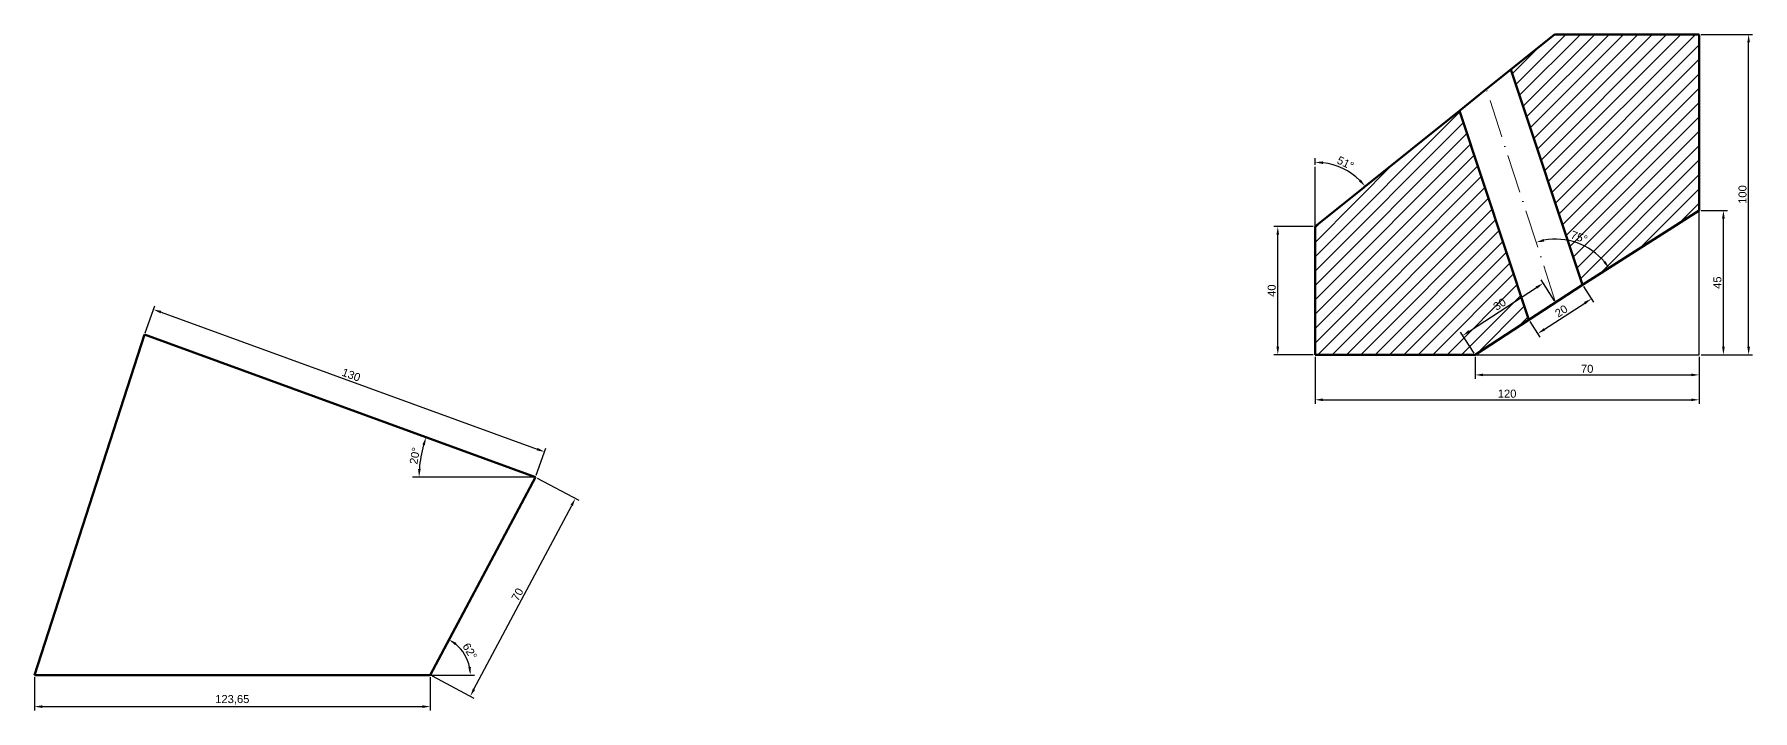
# Model space of a CAD drawing. Header units: millimetres. Extents: x 100 to 1800, y 89 to 497.
# Drawn here: x 100 to 637, y 89 to 300 of the extents above; entities that cross this region are included whole.
import ezdxf

# ---------------------------------------------------------------- set-up
doc = ezdxf.new("R2010")
doc.units = ezdxf.units.MM
doc.linetypes.add('ACAD_ISO10W100', pattern=[18, 12, -3, 0, -3])
doc.layers.add('Kreskowanie', color=7, linetype='Continuous')
doc.layers.add('Wymiary', color=7, linetype='Continuous')
doc.layers.add('Osie symetrii', color=7, linetype='ACAD_ISO10W100', lineweight=0)
doc.layers.add('Zarys', color=7, linetype='Continuous', lineweight=50)
doc.styles.get("Standard").update_dxf_attribs({"font": 'arial.ttf'})
doc.dimstyles.new('ISO-25', dxfattribs={"dimtxt": 2.5, "dimasz": 2.5, "dimexe": 1.25, "dimexo": 0.625, "dimtad": 1, "dimtxsty": 'Standard', "dimcen": 2.5, "dimadec": 0, "dimazin": 0, "dimtfac": 1, "dimtmove": 0, "dimatfit": 3, "dimfxl": 1, "dimarcsym": 0})

# ---------------------------------------------------------------- blocks, each defined once
blk = doc.blocks.new('*D2')
at = {"layer": 'Defpoints', "color": 0, "transparency": 16777216}
for p in [(134.35, 206.27), (259.38, 169.67), (256.51, 161.81)]:
    blk.add_point(p, dxfattribs=at)
at = {"layer": 'Wymiary', "color": 0, "lineweight": -2, "transparency": 16777216}
for p, q in [((134.57, 206.86), (137.64, 215.31)), ((139.56, 213.28), (257.03, 170.52)), ((256.73, 162.39), (259.8, 170.84))]:
    blk.add_line(p, q, dxfattribs=at)
at = {"layer": 'Wymiary', "color": 0, "transparency": 16777216}
for points in [[(139.71, 213.67), (139.42, 212.89), (137.21, 214.13)], [(257.17, 170.92), (256.88, 170.13), (259.38, 169.67)]]:
    blk.add_solid(points, dxfattribs=at)
at = {"layer": 'Wymiary', "color": 0, "transparency": 16777216, "insert": (198.95, 193.69), "char_height": 2.5, "attachment_point": 5, "rotation": 340}
blk.add_mtext('130', dxfattribs=at)
blk = doc.blocks.new('*D4')
at = {"layer": 'Defpoints', "color": 0, "transparency": 16777216}
for p in [(100, 100), (223.65, 100), (223.65, 90.15)]:
    blk.add_point(p, dxfattribs=at)
at = {"layer": 'Wymiary', "color": 0, "lineweight": -2, "transparency": 16777216}
for p, q in [((100, 99.38), (100, 88.9)), ((223.65, 99.38), (223.65, 88.9)), ((102.5, 90.15), (221.15, 90.15))]:
    blk.add_line(p, q, dxfattribs=at)
at = {"layer": 'Wymiary', "color": 0, "transparency": 16777216}
for points in [[(102.5, 90.56), (102.5, 89.73), (100, 90.15)], [(221.15, 90.56), (221.15, 89.73), (223.65, 90.15)]]:
    blk.add_solid(points, dxfattribs=at)
at = {"layer": 'Wymiary', "color": 0, "transparency": 16777216, "insert": (161.82, 92.27), "char_height": 2.5, "attachment_point": 5}
blk.add_mtext('123,65', dxfattribs=at)
blk = doc.blocks.new('*D5')
at = {"layer": 'Defpoints', "color": 0, "transparency": 16777216}
for p in [(134.35, 206.27), (221.14, 170.19), (218.07, 161.81), (256.51, 161.81), (256.51, 161.81)]:
    blk.add_point(p, dxfattribs=at)
at = {"layer": 'Wymiary', "color": 0, "lineweight": -2, "transparency": 16777216}
blk.add_arc((256.51, 161.81), 36.35, 163.9413, 176.0587, dxfattribs=at)
at = {"layer": 'Wymiary', "color": 0, "transparency": 16777216}
for points in [[(221.19, 171.99), (221.98, 171.73), (222.36, 174.24)], [(220.67, 164.29), (219.83, 164.32), (220.16, 161.81)]]:
    blk.add_solid(points, dxfattribs=at)
at = {"layer": 'Wymiary', "color": 0, "transparency": 16777216, "insert": (218.84, 168.45), "char_height": 2.5, "attachment_point": 5, "rotation": 80}
blk.add_mtext('20°', dxfattribs=at)
blk = doc.blocks.new('*D6')
at = {"layer": 'Defpoints', "color": 0, "transparency": 16777216}
for p in [(256.51, 161.81), (235.38, 104.42), (223.65, 100), (223.65, 100), (237.52, 100)]:
    blk.add_point(p, dxfattribs=at)
at = {"layer": 'Wymiary', "color": 0, "lineweight": -2, "transparency": 16777216}
blk.add_arc((223.65, 100), 12.53, 11.447, 50.553, dxfattribs=at)
at = {"layer": 'Wymiary', "color": 0, "transparency": 16777216}
for points in [[(231.38, 109.33), (231.85, 110.03), (229.53, 111.07)], [(236.35, 102.53), (235.52, 102.45), (236.18, 100)]]:
    blk.add_solid(points, dxfattribs=at)
at = {"layer": 'Wymiary', "color": 0, "transparency": 16777216, "insert": (236.02, 107.43), "char_height": 2.5, "attachment_point": 5, "rotation": 301}
blk.add_mtext('62°', dxfattribs=at)
blk = doc.blocks.new('*D7')
at = {"layer": 'Defpoints', "color": 0, "transparency": 16777216}
for p in [(256.51, 161.81), (269, 155.17), (223.65, 100)]:
    blk.add_point(p, dxfattribs=at)
at = {"layer": 'Wymiary', "color": 0, "lineweight": -2, "transparency": 16777216}
for p, q in [((257.06, 161.51), (270.11, 154.58)), ((237.31, 95.57), (267.83, 152.96)), ((224.2, 99.71), (237.24, 92.77))]:
    blk.add_line(p, q, dxfattribs=at)
at = {"layer": 'Wymiary', "color": 0, "transparency": 16777216}
for points in [[(267.46, 153.15), (268.2, 152.76), (269, 155.17)], [(236.95, 95.76), (237.68, 95.37), (236.14, 93.36)]]:
    blk.add_solid(points, dxfattribs=at)
at = {"layer": 'Wymiary', "color": 0, "transparency": 16777216, "insert": (250.89, 125.15), "char_height": 2.5, "attachment_point": 5, "rotation": 62}
blk.add_mtext('70', dxfattribs=at)
blk = doc.blocks.new('*D8')
at = {"layer": 'Defpoints', "color": 0, "transparency": 16777216}
for p in [(571.27, 222.32), (575.16, 216.34), (550, 200)]:
    blk.add_point(p, dxfattribs=at)
at = {"layer": 'Wymiary', "color": 0, "lineweight": -2, "transparency": 16777216}
for p, q in [((548.21, 207.35), (569.18, 220.96)), ((574.82, 216.86), (570.59, 223.37)), ((549.66, 200.52), (545.43, 207.03))]:
    blk.add_line(p, q, dxfattribs=at)
at = {"layer": 'Wymiary', "color": 0, "transparency": 16777216}
for points in [[(568.95, 221.31), (569.4, 220.61), (571.27, 222.32)], [(547.98, 207.69), (548.44, 207), (546.11, 205.98)]]:
    blk.add_solid(points, dxfattribs=at)
at = {"layer": 'Wymiary', "color": 0, "transparency": 16777216, "insert": (557.66, 215.75), "char_height": 2.5, "attachment_point": 5, "rotation": 33}
blk.add_mtext('30', dxfattribs=at)
blk = doc.blocks.new('*D11')
at = {"layer": 'Defpoints', "color": 0, "transparency": 16777216}
for p in [(583.55, 221.79), (586.35, 217.48), (566.77, 210.89)]:
    blk.add_point(p, dxfattribs=at)
at = {"layer": 'Wymiary', "color": 0, "lineweight": -2, "transparency": 16777216}
for p, q in [((583.89, 221.26), (587.03, 216.43)), ((571.67, 207.94), (584.25, 216.11)), ((567.11, 210.37), (570.25, 205.53))]:
    blk.add_line(p, q, dxfattribs=at)
at = {"layer": 'Wymiary', "color": 0, "transparency": 16777216}
for points in [[(584.02, 216.46), (584.48, 215.76), (586.35, 217.48)], [(571.44, 208.29), (571.9, 207.6), (569.57, 206.58)]]:
    blk.add_solid(points, dxfattribs=at)
at = {"layer": 'Wymiary', "color": 0, "transparency": 16777216, "insert": (576.92, 213.62), "char_height": 2.5, "attachment_point": 5, "rotation": 33}
blk.add_mtext('20', dxfattribs=at)
blk = doc.blocks.new('*D12')
at = {"layer": 'Defpoints', "color": 0, "transparency": 16777216}
for p in [(553.51, 282.93), (620, 245), (585.78, 233.02), (575.16, 216.34), (550, 200)]:
    blk.add_point(p, dxfattribs=at)
at = {"layer": 'Wymiary', "color": 0, "lineweight": -2, "transparency": 16777216}
blk.add_arc((575.2, 216.2), 19.87, 39.9505, 100.7977, dxfattribs=at)
at = {"layer": 'Wymiary', "color": 0, "transparency": 16777216}
for points in [[(571.59, 235.31), (571.38, 236.12), (569.06, 235.09)], [(590.77, 229.21), (590.1, 228.71), (591.91, 226.95)]]:
    blk.add_solid(points, dxfattribs=at)
at = {"layer": 'Wymiary', "color": 0, "transparency": 16777216, "insert": (582.51, 236.7), "char_height": 2.5, "attachment_point": 5, "rotation": 340.3741}
blk.add_mtext('75°', dxfattribs=at)
blk = doc.blocks.new('*D13')
at = {"layer": 'Defpoints', "color": 0, "transparency": 16777216}
for p in [(574.79, 300), (500, 258.62), (511.28, 256.62), (500, 250.14), (500, 240)]:
    blk.add_point(p, dxfattribs=at)
at = {"layer": 'Wymiary', "color": 0, "lineweight": -2, "transparency": 16777216}
blk.add_line((500, 259.24), (500, 261.34), dxfattribs=at)
blk.add_arc((500, 240), 20.09, 45.8744, 82.8647, dxfattribs=at)
at = {"layer": 'Wymiary', "color": 0, "transparency": 16777216}
for points in [[(502.47, 259.52), (502.52, 260.35), (500, 260.09)], [(514.29, 254.7), (513.68, 254.14), (515.67, 252.57)]]:
    blk.add_solid(points, dxfattribs=at)
at = {"layer": 'Wymiary', "color": 0, "transparency": 16777216, "insert": (509.51, 259.83), "char_height": 2.5, "attachment_point": 5, "rotation": 334.3695}
blk.add_mtext('51°', dxfattribs=at)
blk = doc.blocks.new('*D14')
at = {"layer": 'Defpoints', "color": 0, "transparency": 16777216}
for p in [(488.37, 240), (500, 240), (500, 200)]:
    blk.add_point(p, dxfattribs=at)
at = {"layer": 'Wymiary', "color": 0, "lineweight": -2, "transparency": 16777216}
for p, q in [((499.38, 240), (487.12, 240)), ((488.37, 202.5), (488.37, 237.5)), ((499.38, 200), (487.12, 200))]:
    blk.add_line(p, q, dxfattribs=at)
at = {"layer": 'Wymiary', "color": 0, "transparency": 16777216}
for points in [[(487.95, 237.5), (488.79, 237.5), (488.37, 240)], [(487.95, 202.5), (488.79, 202.5), (488.37, 200)]]:
    blk.add_solid(points, dxfattribs=at)
at = {"layer": 'Wymiary', "color": 0, "transparency": 16777216, "insert": (486.47, 220), "char_height": 2.5, "attachment_point": 5, "rotation": 90}
blk.add_mtext('40', dxfattribs=at)
blk = doc.blocks.new('*D15')
at = {"layer": 'Defpoints', "color": 0, "transparency": 16777216}
for p in [(550, 200), (620, 200), (620, 193.69)]:
    blk.add_point(p, dxfattribs=at)
at = {"layer": 'Wymiary', "color": 0, "lineweight": -2, "transparency": 16777216}
for p, q in [((550, 199.38), (550, 192.44)), ((620, 199.38), (620, 192.44)), ((552.5, 193.69), (617.5, 193.69))]:
    blk.add_line(p, q, dxfattribs=at)
at = {"layer": 'Wymiary', "color": 0, "transparency": 16777216}
for points in [[(552.5, 194.11), (552.5, 193.28), (550, 193.69)], [(617.5, 194.11), (617.5, 193.28), (620, 193.69)]]:
    blk.add_solid(points, dxfattribs=at)
at = {"layer": 'Wymiary', "color": 0, "transparency": 16777216, "insert": (585, 195.59), "char_height": 2.5, "attachment_point": 5}
blk.add_mtext('70', dxfattribs=at)
blk = doc.blocks.new('*D16')
at = {"layer": 'Defpoints', "color": 0, "transparency": 16777216}
for p in [(500, 200), (620, 200), (620, 185.93)]:
    blk.add_point(p, dxfattribs=at)
at = {"layer": 'Wymiary', "color": 0, "lineweight": -2, "transparency": 16777216}
for p, q in [((500, 199.38), (500, 184.68)), ((620, 199.38), (620, 184.68)), ((502.5, 185.93), (617.5, 185.93))]:
    blk.add_line(p, q, dxfattribs=at)
at = {"layer": 'Wymiary', "color": 0, "transparency": 16777216}
for points in [[(502.5, 186.34), (502.5, 185.51), (500, 185.93)], [(617.5, 186.34), (617.5, 185.51), (620, 185.93)]]:
    blk.add_solid(points, dxfattribs=at)
at = {"layer": 'Wymiary', "color": 0, "transparency": 16777216, "insert": (560, 187.83), "char_height": 2.5, "attachment_point": 5}
blk.add_mtext('120', dxfattribs=at)
blk = doc.blocks.new('*D17')
at = {"layer": 'Defpoints', "color": 0, "transparency": 16777216}
for p in [(620, 245), (627.56, 245), (620, 200)]:
    blk.add_point(p, dxfattribs=at)
at = {"layer": 'Wymiary', "color": 0, "lineweight": -2, "transparency": 16777216}
for p, q in [((620.63, 245), (628.81, 245)), ((627.56, 202.5), (627.56, 242.5)), ((620.63, 200), (628.81, 200))]:
    blk.add_line(p, q, dxfattribs=at)
at = {"layer": 'Wymiary', "color": 0, "transparency": 16777216}
for points in [[(627.15, 242.5), (627.98, 242.5), (627.56, 245)], [(627.15, 202.5), (627.98, 202.5), (627.56, 200)]]:
    blk.add_solid(points, dxfattribs=at)
at = {"layer": 'Wymiary', "color": 0, "transparency": 16777216, "insert": (625.67, 222.5), "char_height": 2.5, "attachment_point": 5, "rotation": 90}
blk.add_mtext('45', dxfattribs=at)
blk = doc.blocks.new('*D18')
at = {"layer": 'Defpoints', "color": 0, "transparency": 16777216}
for p in [(620, 300), (635.44, 300), (620, 200)]:
    blk.add_point(p, dxfattribs=at)
at = {"layer": 'Wymiary', "color": 0, "lineweight": -2, "transparency": 16777216}
for p, q in [((620.63, 300), (636.69, 300)), ((635.44, 202.5), (635.44, 297.5)), ((620.63, 200), (636.69, 200))]:
    blk.add_line(p, q, dxfattribs=at)
at = {"layer": 'Wymiary', "color": 0, "transparency": 16777216}
for points in [[(635.02, 297.5), (635.86, 297.5), (635.44, 300)], [(635.02, 202.5), (635.86, 202.5), (635.44, 200)]]:
    blk.add_solid(points, dxfattribs=at)
at = {"layer": 'Wymiary', "color": 0, "transparency": 16777216, "insert": (633.54, 250), "char_height": 2.5, "attachment_point": 5, "rotation": 90}
blk.add_mtext('100', dxfattribs=at)

msp = doc.modelspace()

# ---------------------------------------------------------------- hatches: boundary and pattern name
at = {"layer": 'Kreskowanie'}
h = msp.add_hatch(dxfattribs=at)
h.set_pattern_fill('ANSI31', color=256)
h.paths.add_polyline_path([(620, 300), (574.788, 300), (561.174, 289.078), (583.547, 221.786), (620, 245)])
h.paths.add_polyline_path([(578.598, 235.343), (584.75, 233.149), (586.48, 238.002), (580.328, 240.195)], flags=25)
h = msp.add_hatch(dxfattribs=at)
h.set_pattern_fill('ANSI31', color=256)
h.paths.add_polyline_path([(500, 200), (500, 240), (545.103, 276.185), (566.773, 210.893), (550, 200)])

# ---------------------------------------------------------------- linework, layer by layer
at = {"layer": 'Osie symetrii'}
msp.add_line((575.16, 216.339), (553.508, 282.928), dxfattribs=at)
at = {"layer": 'Wymiary'}
for p, q in [((500, 250.14), (500, 258.62)), ((500, 240), (500, 250.14)), ((620, 200), (620, 245)), ((550, 200), (620, 200)), ((256.513, 161.806), (218.066, 161.806)), ((223.65, 100), (237.518, 100))]:
    msp.add_line(p, q, dxfattribs=at)
at = {"layer": 'Zarys'}
for p, q in [((561.174, 289.078), (574.788, 300)), ((620, 300), (574.788, 300)), ((620, 245), (620, 300)), ((553.508, 282.928), (561.174, 289.078)), ((583.547, 221.786), (561.174, 289.078)), ((545.103, 276.185), (553.508, 282.928)), ((500, 240), (545.103, 276.185)), ((566.773, 210.893), (545.103, 276.185)), ((583.547, 221.786), (620, 245)), ((500, 200), (500, 240)), ((566.773, 210.893), (583.547, 221.786)), ((550, 200), (566.773, 210.893)), ((500, 200), (550, 200))]:
    msp.add_line(p, q, dxfattribs=at)
at = {"layer": 'Zarys', "lineweight": 50}
for p, q in [((134.353, 206.269), (100, 100)), ((256.513, 161.806), (134.353, 206.269)), ((223.65, 100), (256.513, 161.806)), ((100, 100), (223.65, 100))]:
    msp.add_line(p, q, dxfattribs=at)

# ---------------------------------------------------------------- dimensions: what is measured, and where the dimension line sits
at = {"layer": 'Wymiary'}
for base, line1, line2, picture, middle in [((511.283, 256.619), ((500, 240), (574.788, 300)), ((500, 250.14), (500, 258.62)), '*D13', (509.512, 259.825)), ((585.782, 233.018), ((550, 200), (620, 245)), ((575.16, 216.339), (553.508, 282.928)), '*D12', (582.514, 236.7)), ((221.143, 170.189), ((256.513, 161.806), (218.066, 161.806)), ((256.513, 161.806), (134.353, 206.269)), '*D5', (218.843, 168.449)), ((235.378, 104.424), ((223.65, 100), (237.518, 100)), ((223.65, 100), (256.513, 161.806)), '*D6', (236.024, 107.435))]:
    dim = msp.add_angular_dim_2l(base=base, line1=line1, line2=line2, dimstyle='ISO-25', dxfattribs=at)
    dim.commit()
    dim.dimension.update_dxf_attribs({"geometry": picture, "text_midpoint": middle})
for p1, p2, distance, picture, middle in [((620, 200), (620, 300), -15.438, '*D18', (633.537, 250)), ((620, 200), (620, 245), -7.564, '*D17', (625.667, 222.5)), ((500, 200), (500, 240), 11.629, '*D14', (486.469, 220)), ((550, 200), (575.16, 216.339), 7.134, '*D8', (557.658, 215.748)), ((566.773, 210.893), (583.547, 221.786), -5.139, '*D11', (576.923, 213.624)), ((134.353, 206.269), (256.513, 161.806), 8.368, '*D2', (198.946, 193.689)), ((500, 200), (620, 200), -14.075, '*D16', (560, 187.827)), ((550, 200), (620, 200), -6.307, '*D15', (585, 195.594)), ((223.65, 100), (256.513, 161.806), -14.146, '*D7', (250.893, 125.155)), ((100, 100), (223.65, 100), -9.854, '*D4', (161.825, 92.274))]:
    dim = msp.add_aligned_dim(p1=p1, p2=p2, distance=distance, dimstyle='ISO-25', dxfattribs=at)
    dim.commit()
    dim.dimension.update_dxf_attribs({"geometry": picture, "text_midpoint": middle})

doc.saveas('drawing.dxf')
